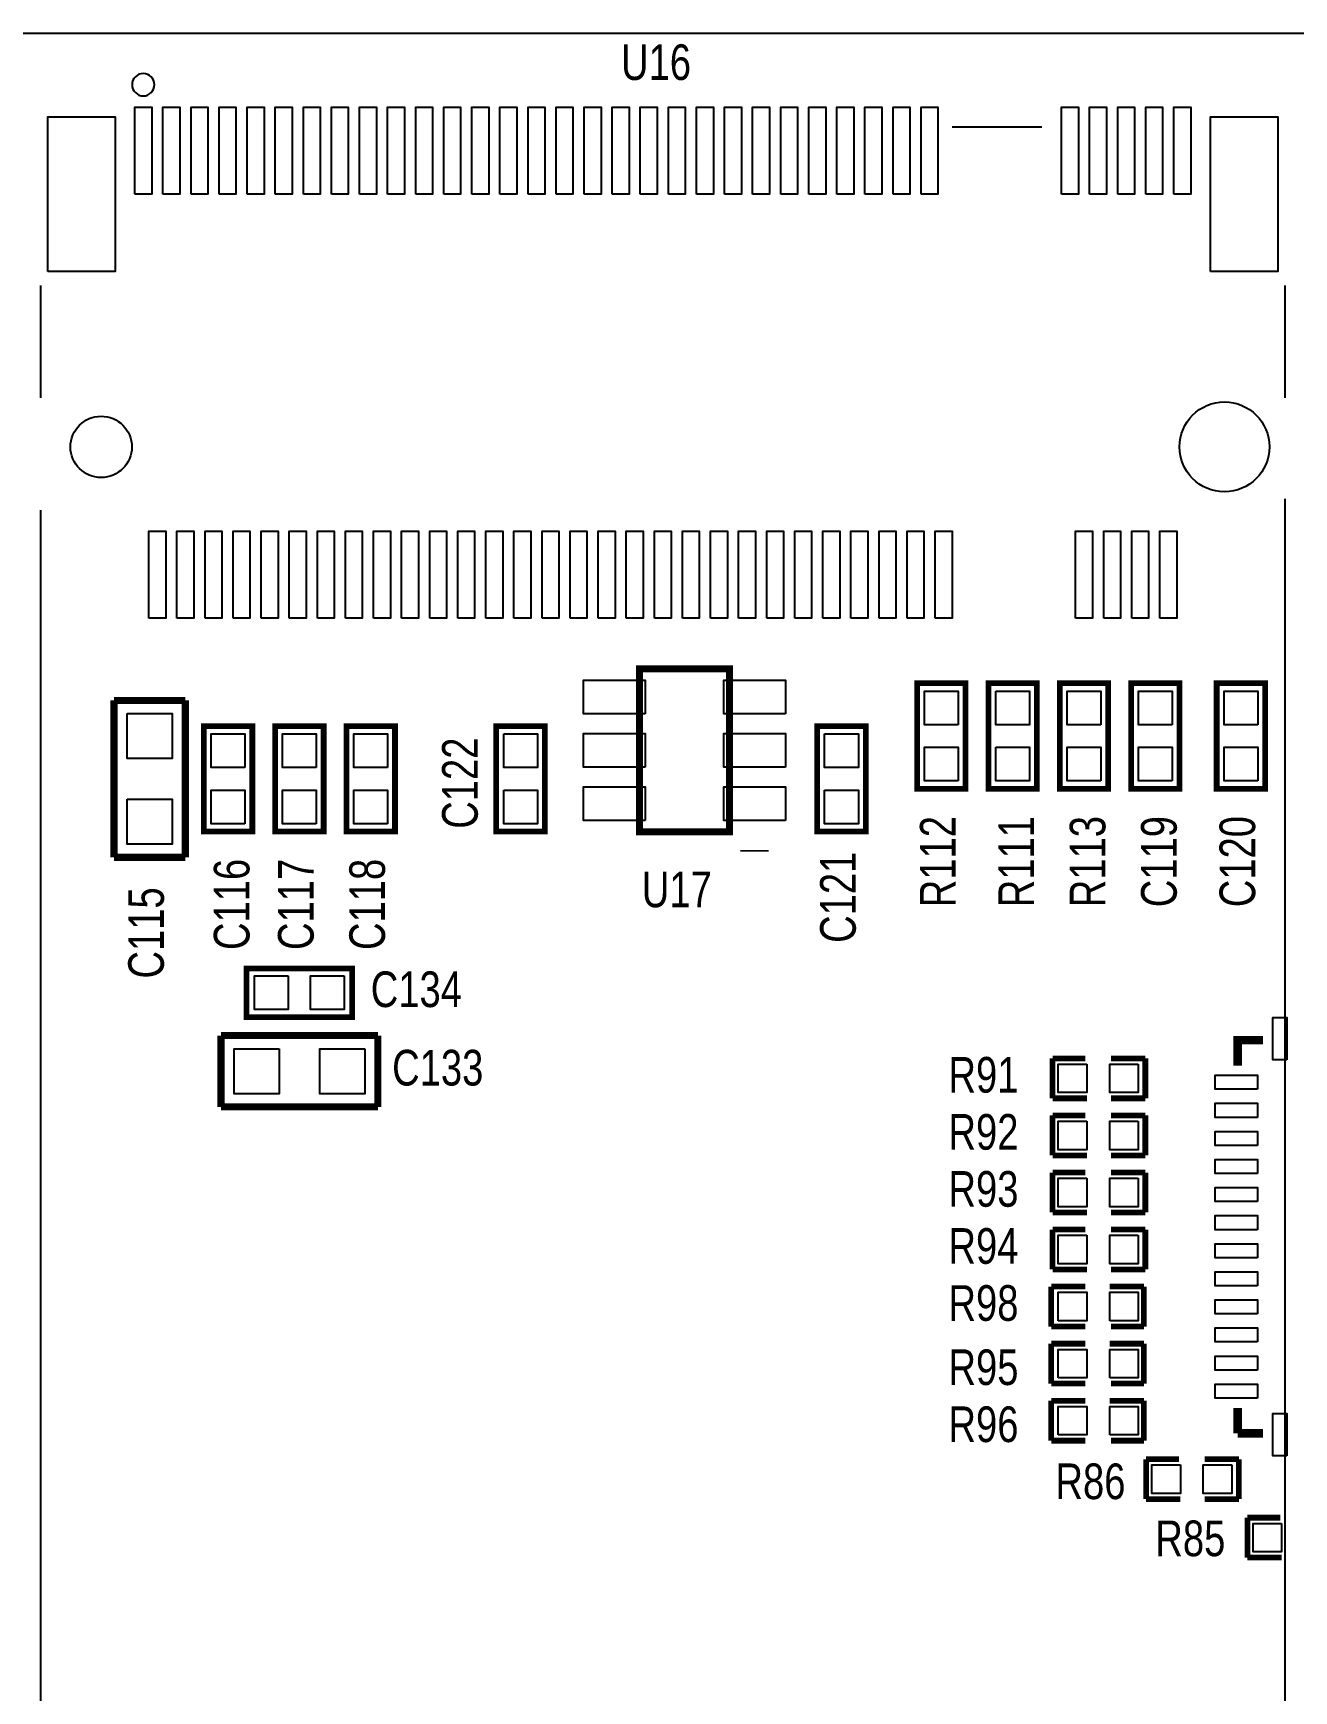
# Model space of a CAD drawing. Extents: x -92 to 135, y -31 to 116.
# Drawn here: x 79.14 to 101.59, y 50.3 to 79.82 of the extents above; entities that cross this region are included whole.
import ezdxf
from ezdxf.enums import TextEntityAlignment as Align

# ---------------------------------------------------------------- set-up
doc = ezdxf.new("R2010")
doc.units = 0
for name, color, linetype in [('BG_OUTLINE', 2, 'CONTINUOUS'), ('PG_SILKSCREEN_TOP', 5, 'CONTINUOUS'), ('PIN_TOP', 6, 'CONTINUOUS'), ('RD_SILKSCREEN_TOP', 7, 'CONTINUOUS')]:
    doc.layers.add(name, color=color, linetype=linetype)

msp = doc.modelspace()

# ---------------------------------------------------------------- linework, layer by layer
at = {"layer": 'BG_OUTLINE'}
msp.add_lwpolyline([(-91.76385, 79.8195), (98.226118, 79.8195), (130.236214, 79.8195), (134.049262, 79.8195), (134.049262, 22.216872), (128.969262, 22.216872), (128.969262, 12.770612), (134.049262, 12.770612), (134.049262, -18.579592), (130.236214, -18.579592), (98.226118, -18.579592), (49.035208, -18.579592, 1), (49.035208, -23.375874), (52.997608, -23.375874), (52.997608, -25.96007), (51.600608, -28.379674), (40.667686, -28.379674), (40.297608, -28.009596), (40.297608, -18.535396), (37.554408, -18.535396), (37.554408, -30.822138), (37.046154, -31.330392), (-33.161986, -31.330392)], format="xyb", dxfattribs=at)
at = {"layer": 'PG_SILKSCREEN_TOP'}
msp.add_lwpolyline([(81.304638, 78.901798, 1), (80.904678, 78.901946, 1)], format="xyb", close=True, dxfattribs=at)
for points in [[(95.504762, 78.15199), (97.104708, 78.15199)], [(79.27975, 73.326752), (79.27975, 75.326748)], [(101.429566, 75.326748), (101.429566, 73.326752)], [(101.429566, 71.526908), (101.429566, -5.948172), (94.203266, -5.948172)], [(86.50478, -5.948172), (79.27975, -5.948172), (79.27975, 71.326756)]]:
    msp.add_lwpolyline(points, dxfattribs=at)
for points, const_width in [([(89.942162, 65.597786), (89.942162, 68.497958), (91.542362, 68.497958), (91.542362, 65.597786)], 0.124968), ([(94.882462, 66.362072), (94.882462, 68.241672), (95.746062, 68.241672), (95.746062, 66.362072)], 0.1016), ([(97.016062, 68.241672), (97.016062, 66.362072), (96.152462, 66.362072), (96.152462, 68.241672)], 0.1016), ([(97.422462, 66.362072), (97.422462, 68.241672), (98.286062, 68.241672), (98.286062, 66.362072)], 0.1016), ([(98.692462, 66.362072), (98.692462, 68.241672), (99.556062, 68.241672), (99.556062, 66.362072)], 0.1016), ([(100.216462, 66.362072), (100.216462, 68.241672), (101.080062, 68.241672), (101.080062, 66.362072)], 0.1016), ([(82.182462, 65.600072), (82.182462, 67.479672), (83.046062, 67.479672), (83.046062, 65.600072)], 0.1016), ([(83.452462, 65.600072), (83.452462, 67.479672), (84.316062, 67.479672), (84.316062, 65.600072)], 0.1016), ([(84.722462, 65.600072), (84.722462, 67.479672), (85.586062, 67.479672), (85.586062, 65.600072)], 0.1016), ([(88.253062, 67.479672), (88.253062, 65.600072), (87.389462, 65.600072), (87.389462, 67.479672)], 0.1016), ([(93.968062, 67.479672), (93.968062, 65.600072), (93.104462, 65.600072), (93.104462, 67.479672)], 0.1016), ([(84.824062, 62.298072), (82.944462, 62.298072), (82.944462, 63.161672), (84.824062, 63.161672)], 0.1016)]:
    msp.add_lwpolyline(points, close=True, dxfattribs=dict(at, const_width=const_width))
for points, const_width in [([(80.582262, 65.142872), (80.582262, 67.936872)], 0.127), ([(80.582262, 67.936872), (81.852262, 67.936872)], 0.127), ([(81.852262, 67.936872), (81.852262, 65.142872)], 0.127), ([(91.986862, 65.244472), (91.986862, 65.269872)], 0.500126), ([(81.852262, 65.142872), (80.582262, 65.142872)], 0.127), ([(82.487262, 61.967872), (85.281262, 61.967872)], 0.127), ([(82.487262, 60.697872), (82.487262, 61.967872)], 0.127), ([(85.281262, 61.967872), (85.281262, 60.697872)], 0.127), ([(100.591112, 61.434472), (100.591112, 61.886592), (101.043232, 61.886592)], 0.1524), ([(97.295462, 60.850272), (97.295462, 61.561472)], 0.1016), ([(97.295462, 61.561472), (97.879662, 61.561472)], 0.1016), ([(98.946462, 61.561472), (98.336862, 61.561472)], 0.1016), ([(98.946462, 60.850272), (98.946462, 61.561472)], 0.1016), ([(97.905062, 60.850272), (97.295462, 60.850272)], 0.1016), ([(98.946462, 60.850272), (98.336862, 60.850272)], 0.1016), ([(85.281262, 60.697872), (82.487262, 60.697872)], 0.127), ([(97.295462, 59.834272), (97.295462, 60.545472)], 0.1016), ([(97.295462, 60.545472), (97.879662, 60.545472)], 0.1016), ([(98.946462, 60.545472), (98.336862, 60.545472)], 0.1016), ([(98.946462, 59.834272), (98.946462, 60.545472)], 0.1016), ([(97.905062, 59.834272), (97.295462, 59.834272)], 0.1016), ([(98.946462, 59.834272), (98.336862, 59.834272)], 0.1016), ([(97.295462, 58.818272), (97.295462, 59.529472)], 0.1016), ([(97.295462, 59.529472), (97.879662, 59.529472)], 0.1016), ([(98.946462, 59.529472), (98.336862, 59.529472)], 0.1016), ([(98.946462, 58.818272), (98.946462, 59.529472)], 0.1016), ([(97.905062, 58.818272), (97.295462, 58.818272)], 0.1016), ([(98.946462, 58.818272), (98.336862, 58.818272)], 0.1016), ([(97.295462, 57.802272), (97.295462, 58.513472)], 0.1016), ([(97.295462, 58.513472), (97.879662, 58.513472)], 0.1016), ([(98.946462, 58.513472), (98.336862, 58.513472)], 0.1016), ([(98.946462, 57.802272), (98.946462, 58.513472)], 0.1016), ([(97.905062, 57.802272), (97.295462, 57.802272)], 0.1016), ([(98.946462, 57.802272), (98.336862, 57.802272)], 0.1016), ([(97.270062, 57.497472), (97.879662, 57.497472)], 0.1016), ([(97.270062, 57.497472), (97.270062, 56.786272)], 0.1016), ([(98.311462, 57.497472), (98.921062, 57.497472)], 0.1016), ([(98.921062, 57.497472), (98.921062, 56.786272)], 0.1016), ([(97.270062, 56.786272), (97.879662, 56.786272)], 0.1016), ([(98.921062, 56.786272), (98.336862, 56.786272)], 0.1016), ([(97.270062, 56.481472), (97.879662, 56.481472)], 0.1016), ([(97.270062, 56.481472), (97.270062, 55.770272)], 0.1016), ([(98.311462, 56.481472), (98.921062, 56.481472)], 0.1016), ([(98.921062, 56.481472), (98.921062, 55.770272)], 0.1016), ([(97.270062, 55.770272), (97.879662, 55.770272)], 0.1016), ([(98.921062, 55.770272), (98.336862, 55.770272)], 0.1016), ([(97.270062, 55.465472), (97.879662, 55.465472)], 0.1016), ([(97.270062, 55.465472), (97.270062, 54.754272)], 0.1016), ([(98.311462, 55.465472), (98.921062, 55.465472)], 0.1016), ([(98.921062, 55.465472), (98.921062, 54.754272)], 0.1016), ([(100.591112, 54.886352), (100.591112, 55.338472)], 0.1524), ([(101.043232, 54.886352), (100.591112, 54.886352)], 0.1524), ([(97.270062, 54.754272), (97.879662, 54.754272)], 0.1016), ([(98.921062, 54.754272), (98.336862, 54.754272)], 0.1016), ([(98.960432, 53.712872), (98.960432, 54.424072)], 0.1016), ([(98.960432, 54.424072), (99.544632, 54.424072)], 0.1016), ([(100.611432, 54.424072), (100.001832, 54.424072)], 0.1016), ([(100.611432, 53.712872), (100.611432, 54.424072)], 0.1016), ([(99.570032, 53.712872), (98.960432, 53.712872)], 0.1016), ([(100.611432, 53.712872), (100.001832, 53.712872)], 0.1016), ([(100.763832, 52.671472), (100.763832, 53.382672)], 0.1016), ([(100.763832, 53.382672), (101.348032, 53.382672)], 0.1016), ([(101.373432, 52.671472), (100.763832, 52.671472)], 0.1016)]:
    msp.add_lwpolyline(points, dxfattribs=dict(at, const_width=const_width))
at = {"layer": 'PIN_TOP'}
for points in [[(79.404718, 75.576684), (79.404718, 78.326742), (80.604614, 78.326742), (80.604614, 75.576684)], [(80.954626, 76.95184), (80.954626, 78.501748), (81.2546, 78.501748), (81.2546, 76.95184)], [(81.454498, 76.95184), (81.454498, 78.501748), (81.754472, 78.501748), (81.754472, 76.95184)], [(81.954624, 76.95184), (81.954624, 78.501748), (82.254598, 78.501748), (82.254598, 76.95184)], [(82.454496, 76.95184), (82.454496, 78.501748), (82.75447, 78.501748), (82.75447, 76.95184)], [(82.954622, 76.95184), (82.954622, 78.501748), (83.254596, 78.501748), (83.254596, 76.95184)], [(83.454494, 76.95184), (83.454494, 78.501748), (83.754468, 78.501748), (83.754468, 76.95184)], [(83.95462, 76.95184), (83.95462, 78.501748), (84.254594, 78.501748), (84.254594, 76.95184)], [(84.454492, 76.95184), (84.454492, 78.501748), (84.754466, 78.501748), (84.754466, 76.95184)], [(84.954618, 76.95184), (84.954618, 78.501748), (85.254592, 78.501748), (85.254592, 76.95184)], [(85.45449, 76.95184), (85.45449, 78.501748), (85.754464, 78.501748), (85.754464, 76.95184)], [(85.954616, 76.95184), (85.954616, 78.501748), (86.25459, 78.501748), (86.25459, 76.95184)], [(86.454488, 76.95184), (86.454488, 78.501748), (86.754462, 78.501748), (86.754462, 76.95184)], [(86.954614, 76.95184), (86.954614, 78.501748), (87.254588, 78.501748), (87.254588, 76.95184)], [(87.454486, 76.95184), (87.454486, 78.501748), (87.75446, 78.501748), (87.75446, 76.95184)], [(87.954612, 76.95184), (87.954612, 78.501748), (88.254586, 78.501748), (88.254586, 76.95184)], [(88.454484, 76.95184), (88.454484, 78.501748), (88.754458, 78.501748), (88.754458, 76.95184)], [(88.95461, 76.95184), (88.95461, 78.501748), (89.254584, 78.501748), (89.254584, 76.95184)], [(89.454482, 76.95184), (89.454482, 78.501748), (89.754456, 78.501748), (89.754456, 76.95184)], [(89.954608, 76.95184), (89.954608, 78.501748), (90.254582, 78.501748), (90.254582, 76.95184)], [(90.45448, 76.95184), (90.45448, 78.501748), (90.754454, 78.501748), (90.754454, 76.95184)], [(90.954606, 76.95184), (90.954606, 78.501748), (91.25458, 78.501748), (91.25458, 76.95184)], [(91.454478, 76.95184), (91.454478, 78.501748), (91.754452, 78.501748), (91.754452, 76.95184)], [(91.954604, 76.95184), (91.954604, 78.501748), (92.254578, 78.501748), (92.254578, 76.95184)], [(92.454476, 76.95184), (92.454476, 78.501748), (92.75445, 78.501748), (92.75445, 76.95184)], [(92.954602, 76.95184), (92.954602, 78.501748), (93.254576, 78.501748), (93.254576, 76.95184)], [(93.454474, 76.95184), (93.454474, 78.501748), (93.754448, 78.501748), (93.754448, 76.95184)], [(93.9546, 76.95184), (93.9546, 78.501748), (94.254574, 78.501748), (94.254574, 76.95184)], [(94.454472, 76.95184), (94.454472, 78.501748), (94.754446, 78.501748), (94.754446, 76.95184)], [(94.954598, 76.95184), (94.954598, 78.501748), (95.254572, 78.501748), (95.254572, 76.95184)], [(97.454466, 76.95184), (97.454466, 78.501748), (97.75444, 78.501748), (97.75444, 76.95184)], [(97.954592, 76.95184), (97.954592, 78.501748), (98.254566, 78.501748), (98.254566, 76.95184)], [(98.454464, 76.95184), (98.454464, 78.501748), (98.754438, 78.501748), (98.754438, 76.95184)], [(98.95459, 76.95184), (98.95459, 78.501748), (99.254564, 78.501748), (99.254564, 76.95184)], [(99.454462, 76.95184), (99.454462, 78.501748), (99.754436, 78.501748), (99.754436, 76.95184)], [(100.104702, 75.576684), (100.104702, 78.326742), (101.304598, 78.326742), (101.304598, 75.576684)], [(81.204562, 69.401944), (81.204562, 70.951852), (81.504536, 70.951852), (81.504536, 69.401944)], [(81.704434, 69.401944), (81.704434, 70.951852), (82.004408, 70.951852), (82.004408, 69.401944)], [(82.20456, 69.401944), (82.20456, 70.951852), (82.504534, 70.951852), (82.504534, 69.401944)], [(82.704432, 69.401944), (82.704432, 70.951852), (83.004406, 70.951852), (83.004406, 69.401944)], [(83.204558, 69.401944), (83.204558, 70.951852), (83.504532, 70.951852), (83.504532, 69.401944)], [(83.70443, 69.401944), (83.70443, 70.951852), (84.004404, 70.951852), (84.004404, 69.401944)], [(84.204556, 69.401944), (84.204556, 70.951852), (84.50453, 70.951852), (84.50453, 69.401944)], [(84.704428, 69.401944), (84.704428, 70.951852), (85.004402, 70.951852), (85.004402, 69.401944)], [(85.204554, 69.401944), (85.204554, 70.951852), (85.504528, 70.951852), (85.504528, 69.401944)], [(85.704426, 69.401944), (85.704426, 70.951852), (86.0044, 70.951852), (86.0044, 69.401944)], [(86.204552, 69.401944), (86.204552, 70.951852), (86.504526, 70.951852), (86.504526, 69.401944)], [(86.704424, 69.401944), (86.704424, 70.951852), (87.004398, 70.951852), (87.004398, 69.401944)], [(87.20455, 69.401944), (87.20455, 70.951852), (87.504524, 70.951852), (87.504524, 69.401944)], [(87.704422, 69.401944), (87.704422, 70.951852), (88.004396, 70.951852), (88.004396, 69.401944)], [(88.204548, 69.401944), (88.204548, 70.951852), (88.504522, 70.951852), (88.504522, 69.401944)], [(88.70442, 69.401944), (88.70442, 70.951852), (89.004394, 70.951852), (89.004394, 69.401944)], [(89.204546, 69.401944), (89.204546, 70.951852), (89.50452, 70.951852), (89.50452, 69.401944)], [(89.704418, 69.401944), (89.704418, 70.951852), (90.004392, 70.951852), (90.004392, 69.401944)], [(90.204544, 69.401944), (90.204544, 70.951852), (90.504518, 70.951852), (90.504518, 69.401944)], [(90.70467, 69.401944), (90.70467, 70.951852), (91.004644, 70.951852), (91.004644, 69.401944)], [(91.204542, 69.401944), (91.204542, 70.951852), (91.504516, 70.951852), (91.504516, 69.401944)], [(91.704668, 69.401944), (91.704668, 70.951852), (92.004642, 70.951852), (92.004642, 69.401944)], [(92.20454, 69.401944), (92.20454, 70.951852), (92.504514, 70.951852), (92.504514, 69.401944)], [(92.704666, 69.401944), (92.704666, 70.951852), (93.00464, 70.951852), (93.00464, 69.401944)], [(93.204538, 69.401944), (93.204538, 70.951852), (93.504512, 70.951852), (93.504512, 69.401944)], [(93.704664, 69.401944), (93.704664, 70.951852), (94.004638, 70.951852), (94.004638, 69.401944)], [(94.204536, 69.401944), (94.204536, 70.951852), (94.50451, 70.951852), (94.50451, 69.401944)], [(94.704662, 69.401944), (94.704662, 70.951852), (95.004636, 70.951852), (95.004636, 69.401944)], [(95.204534, 69.401944), (95.204534, 70.951852), (95.504508, 70.951852), (95.504508, 69.401944)], [(97.704656, 69.401944), (97.704656, 70.951852), (98.00463, 70.951852), (98.00463, 69.401944)], [(98.204528, 69.401944), (98.204528, 70.951852), (98.504502, 70.951852), (98.504502, 69.401944)], [(98.704654, 69.401944), (98.704654, 70.951852), (99.004628, 70.951852), (99.004628, 69.401944)], [(99.204526, 69.401944), (99.204526, 70.951852), (99.5045, 70.951852), (99.5045, 69.401944)], [(90.042365, 67.697858), (88.942291, 67.697858), (88.942291, 68.297806), (90.042365, 68.297806)], [(92.542233, 67.697858), (91.442159, 67.697858), (91.442159, 68.297806), (92.542233, 68.297806)], [(95.614236, 67.50177), (95.014288, 67.50177), (95.014288, 68.101718), (95.614236, 68.101718)], [(96.284288, 68.101718), (96.884236, 68.101718), (96.884236, 67.50177), (96.284288, 67.50177)], [(98.154236, 67.50177), (97.554288, 67.50177), (97.554288, 68.101718), (98.154236, 68.101718)], [(99.424236, 67.50177), (98.824288, 67.50177), (98.824288, 68.101718), (99.424236, 68.101718)], [(100.948236, 67.50177), (100.348288, 67.50177), (100.348288, 68.101718), (100.948236, 68.101718)], [(80.817212, 67.701922), (81.617312, 67.701922), (81.617312, 66.901822), (80.817212, 66.901822)], [(82.914236, 66.73977), (82.314288, 66.73977), (82.314288, 67.339718), (82.914236, 67.339718)], [(84.184236, 66.73977), (83.584288, 66.73977), (83.584288, 67.339718), (84.184236, 67.339718)], [(85.454236, 66.73977), (84.854288, 66.73977), (84.854288, 67.339718), (85.454236, 67.339718)], [(87.521288, 67.339718), (88.121236, 67.339718), (88.121236, 66.73977), (87.521288, 66.73977)], [(90.042365, 66.747898), (88.942291, 66.747898), (88.942291, 67.347846), (90.042365, 67.347846)], [(92.542233, 66.747898), (91.442159, 66.747898), (91.442159, 67.347846), (92.542233, 67.347846)], [(93.236288, 67.339718), (93.836236, 67.339718), (93.836236, 66.73977), (93.236288, 66.73977)], [(95.614236, 66.502026), (95.014288, 66.502026), (95.014288, 67.101974), (95.614236, 67.101974)], [(96.284288, 67.101974), (96.884236, 67.101974), (96.884236, 66.502026), (96.284288, 66.502026)], [(98.154236, 66.502026), (97.554288, 66.502026), (97.554288, 67.101974), (98.154236, 67.101974)], [(99.424236, 66.502026), (98.824288, 66.502026), (98.824288, 67.101974), (99.424236, 67.101974)], [(100.948236, 66.502026), (100.348288, 66.502026), (100.348288, 67.101974), (100.948236, 67.101974)], [(80.817212, 66.177922), (81.617312, 66.177922), (81.617312, 65.377822), (80.817212, 65.377822)], [(82.914236, 65.740026), (82.314288, 65.740026), (82.314288, 66.339974), (82.914236, 66.339974)], [(84.184236, 65.740026), (83.584288, 65.740026), (83.584288, 66.339974), (84.184236, 66.339974)], [(85.454236, 65.740026), (84.854288, 65.740026), (84.854288, 66.339974), (85.454236, 66.339974)], [(87.521288, 66.339974), (88.121236, 66.339974), (88.121236, 65.740026), (87.521288, 65.740026)], [(90.042365, 65.797938), (88.942291, 65.797938), (88.942291, 66.397886), (90.042365, 66.397886)], [(92.542233, 65.797938), (91.442159, 65.797938), (91.442159, 66.397886), (92.542233, 66.397886)], [(93.236288, 66.339974), (93.836236, 66.339974), (93.836236, 65.740026), (93.236288, 65.740026)], [(83.684364, 63.029846), (83.684364, 62.429898), (83.084416, 62.429898), (83.084416, 63.029846)], [(84.684108, 63.029846), (84.684108, 62.429898), (84.08416, 62.429898), (84.08416, 63.029846)], [(101.466142, 61.53658), (101.216206, 61.53658), (101.216206, 62.290452), (101.466142, 62.290452)], [(83.522312, 61.732922), (83.522312, 60.932822), (82.722212, 60.932822), (82.722212, 61.732922)], [(85.046312, 61.732922), (85.046312, 60.932822), (84.246212, 60.932822), (84.246212, 61.732922)], [(97.905062, 61.459872), (97.905062, 60.951872), (97.397062, 60.951872), (97.397062, 61.459872)], [(98.819462, 61.459872), (98.819462, 60.951872), (98.311462, 60.951872), (98.311462, 61.459872)], [(100.941124, 61.011562), (100.187252, 61.011562), (100.187252, 61.261498), (100.941124, 61.261498)], [(100.941124, 60.511436), (100.187252, 60.511436), (100.187252, 60.761372), (100.941124, 60.761372)], [(97.905062, 60.443872), (97.905062, 59.935872), (97.397062, 59.935872), (97.397062, 60.443872)], [(98.819462, 60.443872), (98.819462, 59.935872), (98.311462, 59.935872), (98.311462, 60.443872)], [(100.941124, 60.011564), (100.187252, 60.011564), (100.187252, 60.2615), (100.941124, 60.2615)], [(100.941124, 59.511438), (100.187252, 59.511438), (100.187252, 59.761374), (100.941124, 59.761374)], [(97.905062, 59.427872), (97.905062, 58.919872), (97.397062, 58.919872), (97.397062, 59.427872)], [(98.819462, 59.427872), (98.819462, 58.919872), (98.311462, 58.919872), (98.311462, 59.427872)], [(100.941124, 59.011566), (100.187252, 59.011566), (100.187252, 59.261502), (100.941124, 59.261502)], [(100.941124, 58.51144), (100.187252, 58.51144), (100.187252, 58.761376), (100.941124, 58.761376)], [(97.905062, 58.411872), (97.905062, 57.903872), (97.397062, 57.903872), (97.397062, 58.411872)], [(98.819462, 58.411872), (98.819462, 57.903872), (98.311462, 57.903872), (98.311462, 58.411872)], [(100.941124, 58.011568), (100.187252, 58.011568), (100.187252, 58.261504), (100.941124, 58.261504)], [(100.941124, 57.511442), (100.187252, 57.511442), (100.187252, 57.761378), (100.941124, 57.761378)], [(97.397062, 56.887872), (97.397062, 57.395872), (97.905062, 57.395872), (97.905062, 56.887872)], [(98.311462, 56.887872), (98.311462, 57.395872), (98.819462, 57.395872), (98.819462, 56.887872)], [(100.941124, 57.01157), (100.187252, 57.01157), (100.187252, 57.261506), (100.941124, 57.261506)], [(100.941124, 56.511444), (100.187252, 56.511444), (100.187252, 56.76138), (100.941124, 56.76138)], [(97.397062, 55.871872), (97.397062, 56.379872), (97.905062, 56.379872), (97.905062, 55.871872)], [(98.311462, 55.871872), (98.311462, 56.379872), (98.819462, 56.379872), (98.819462, 55.871872)], [(100.941124, 56.011572), (100.187252, 56.011572), (100.187252, 56.261508), (100.941124, 56.261508)], [(100.941124, 55.511446), (100.187252, 55.511446), (100.187252, 55.761382), (100.941124, 55.761382)], [(97.397062, 54.855872), (97.397062, 55.363872), (97.905062, 55.363872), (97.905062, 54.855872)], [(98.311462, 54.855872), (98.311462, 55.363872), (98.819462, 55.363872), (98.819462, 54.855872)], [(101.466142, 54.482492), (101.216206, 54.482492), (101.216206, 55.236364), (101.466142, 55.236364)], [(99.570032, 54.322472), (99.570032, 53.814472), (99.062032, 53.814472), (99.062032, 54.322472)], [(100.484432, 54.322472), (100.484432, 53.814472), (99.976432, 53.814472), (99.976432, 54.322472)], [(101.373432, 53.281072), (101.373432, 52.773072), (100.865432, 52.773072), (100.865432, 53.281072)]]:
    msp.add_lwpolyline(points, close=True, dxfattribs=at)
for centre, radius in [((100.354638, 72.451976), 0.8001), ((80.354678, 72.451976), 0.5461)]:
    msp.add_circle(centre, radius, dxfattribs=at)

# ---------------------------------------------------------------- texts
at = {"layer": 'RD_SILKSCREEN_TOP', "width": 0.8}
msp.add_text('U16', height=0.635, dxfattribs=at).set_placement((90.234262, 78.985872), align=Align.CENTER)
for s, p in [('C122', (87.059262, 65.650872)), ('R112', (95.568262, 64.253872)), ('R111', (96.965262, 64.253872)), ('R113', (98.235262, 64.253872)), ('C119', (99.505262, 64.253872)), ('C120', (100.902262, 64.253872)), ('C116', (82.995262, 63.491872)), ('C117', (84.138262, 63.491872)), ('C118', (85.408262, 63.491872)), ('C121', (93.790262, 63.618872)), ('C115', (81.471262, 62.983872))]:
    msp.add_text(s, height=0.635, rotation=90, dxfattribs=at).set_placement(p)
for s, p in [('U17', (89.980262, 64.253872)), ('C134', (85.154262, 62.475872)), ('C133', (85.535262, 61.078872)), ('R91', (95.441262, 60.951872)), ('R92', (95.441262, 59.935872)), ('R93', (95.441262, 58.919872)), ('R94', (95.441262, 57.903872)), ('R98', (95.441262, 56.887872)), ('R95', (95.441262, 55.744872)), ('R96', (95.441262, 54.728872)), ('R86', (97.346262, 53.712872)), ('R85', (99.124262, 52.696872))]:
    msp.add_text(s, height=0.635, dxfattribs=at).set_placement(p)

doc.saveas('drawing.dxf')
